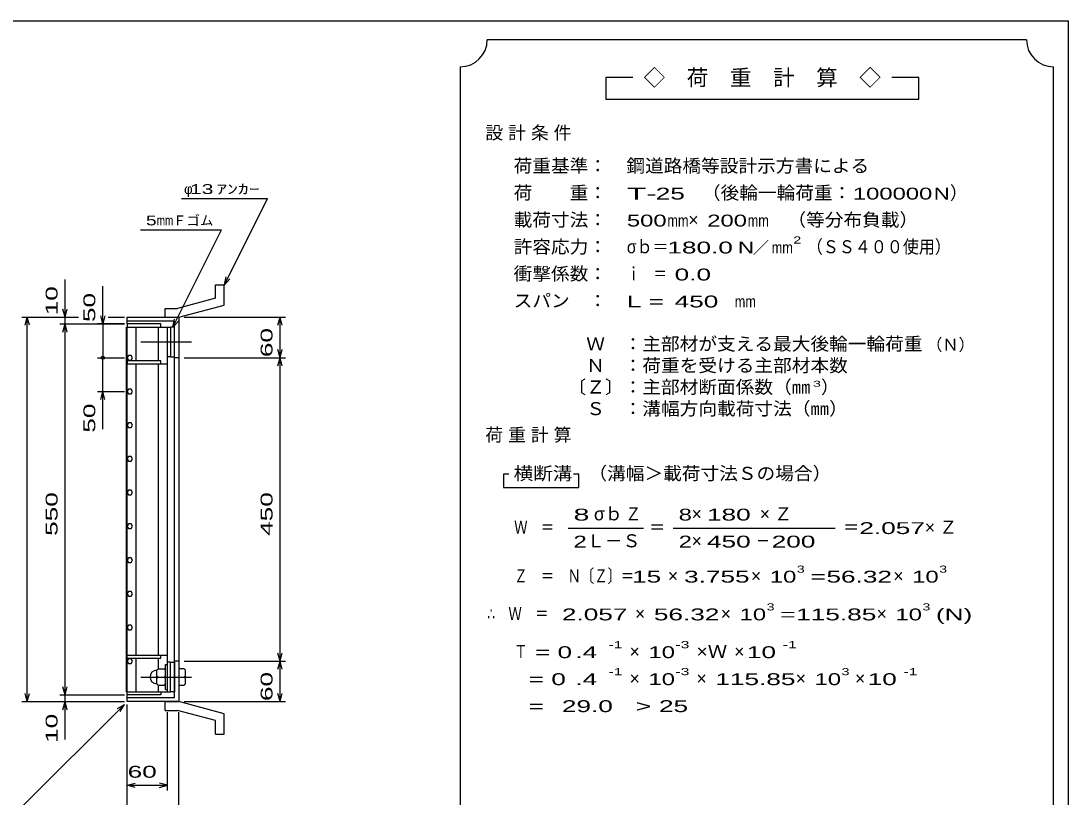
# Model space of a CAD drawing. Units: millimetres, scale not verified. Extents: x -1456 to 1385, y -1026 to 843.
# Drawn here: x -168 to 1385, y -308 to 843 of the extents above; entities that cross this region are included whole.
import ezdxf
from ezdxf.enums import TextEntityAlignment as Align

# ---------------------------------------------------------------- set-up
doc = ezdxf.new("R2010")
doc.units = ezdxf.units.MM
doc.header["$LTSCALE"] = 8
doc.linetypes.add('CHAIN', pattern=[18.5, 12, -1.5, 3.5, -1.5])
for name, color, linetype, lineweight in [('0_2', 150, 'Continuous', 25), ('16', 3, 'Continuous', 25), ('19', 6, 'Continuous', 25), ('22', 4, 'Continuous', 25), ('24', 2, 'Continuous', 25)]:
    doc.layers.add(name, color=color, linetype=linetype, lineweight=lineweight)
doc.styles.add('ベクトル', font='')
doc.styles.get('ベクトル').set_extended_font_data('ベクトル')

msp = doc.modelspace()

# ---------------------------------------------------------------- linework, layer by layer
at = {"layer": '0_2'}
for p, q in [((-1383.2, 842.8), (1384.8, 842.8)), ((1384.8, 842.8), (1384.8, -917.2))]:
    msp.add_line(p, q, dxfattribs=at)
at = {"layer": '16'}
for p, q in [((-11.7, -152), (-11.7, 389)), ((-11.7, 389), (-11, 389)), ((39, 393.5), (-11, 393.5)), ((-11, 393.5), (-11, 389)), ((-11, 389), (39, 389)), ((-11, -152), (-11, 389)), ((-11, 389), (49, 389)), ((2.5, 339), (2.5, 389)), ((35.5, 339), (35.5, 389)), ((39, 389), (39, 393.5)), ((49, -152), (49, 389)), ((49, 389), (53.5, 389)), ((53.5, 389), (53.5, 345)), ((59.5, 389), (53.5, 389)), ((59.5, 345), (59.5, 389)), ((-9.024, 346.95), (-11, 343.472)), ((-11, 343.472), (-8.976, 340.022)), ((-5.024, 346.978), (-9.024, 346.95)), ((-3, 343.5), (-5.024, 346.978)), ((-4.976, 340.05), (-3, 343.528)), ((53.5, 345), (49, 345)), ((53.5, 345), (59.5, 345)), ((-11, 339), (-11, 334.5)), ((39, 339), (-11, 339)), ((-11, 334.5), (49, 334.5)), ((-8.976, 340.022), (-4.976, 340.05)), ((2.5, -97.5), (2.5, 334.5)), ((35.5, -97.5), (35.5, 334.5)), ((39, 334.5), (39, 339)), ((-9.024, 296.95), (-11, 293.472)), ((-5.024, 296.978), (-9.024, 296.95)), ((-3, 293.5), (-5.024, 296.978)), ((-11, 293.472), (-8.976, 290.022)), ((-8.976, 290.022), (-4.976, 290.05)), ((-4.976, 290.05), (-3, 293.528)), ((-9.024, 246.95), (-11, 243.472)), ((-11, 243.472), (-8.976, 240.022)), ((-5.024, 246.978), (-9.024, 246.95)), ((-8.976, 240.022), (-4.976, 240.05)), ((-3, 243.5), (-5.024, 246.978)), ((-4.976, 240.05), (-3, 243.528)), ((-9.024, 196.95), (-11, 193.472)), ((-11, 193.472), (-8.976, 190.022)), ((-5.024, 196.978), (-9.024, 196.95)), ((-8.976, 190.022), (-4.976, 190.05)), ((-3, 193.5), (-5.024, 196.978)), ((-4.976, 190.05), (-3, 193.528)), ((-9.024, 146.95), (-11, 143.472)), ((-11, 143.472), (-8.976, 140.022)), ((-5.024, 146.978), (-9.024, 146.95)), ((-8.976, 140.022), (-4.976, 140.05)), ((-3, 143.5), (-5.024, 146.978)), ((-4.976, 140.05), (-3, 143.528)), ((-9.024, 96.95), (-11, 93.472)), ((-11, 93.472), (-8.976, 90.022)), ((-5.024, 96.978), (-9.024, 96.95)), ((-3, 93.5), (-5.024, 96.978)), ((-4.976, 90.05), (-3, 93.528)), ((-8.976, 90.022), (-4.976, 90.05)), ((-9.024, 46.95), (-11, 43.472)), ((-5.024, 46.978), (-9.024, 46.95)), ((-3, 43.5), (-5.024, 46.978)), ((-11, 43.472), (-8.976, 40.022)), ((-8.976, 40.022), (-4.976, 40.05)), ((-4.976, 40.05), (-3, 43.528)), ((-9.024, -3.05), (-11, -6.528)), ((-11, -6.528), (-8.976, -9.978)), ((-5.024, -3.022), (-9.024, -3.05)), ((-8.976, -9.978), (-4.976, -9.95)), ((-3, -6.5), (-5.024, -3.022)), ((-4.976, -9.95), (-3, -6.472)), ((-9.024, -53.05), (-11, -56.528)), ((-11, -56.528), (-8.976, -59.978)), ((-5.024, -53.022), (-9.024, -53.05)), ((-8.976, -59.978), (-4.976, -59.95)), ((-3, -56.5), (-5.024, -53.022)), ((-4.976, -59.95), (-3, -56.472)), ((-11, -102), (-11, -97.5)), ((-11, -97.5), (49, -97.5)), ((-11, -102), (39, -102)), ((-9.024, -103.05), (-11, -106.528)), ((-11, -106.528), (-8.976, -109.978)), ((-5.024, -103.022), (-9.024, -103.05)), ((-3, -106.5), (-5.024, -103.022)), ((-4.976, -109.95), (-3, -106.472)), ((2.5, -152), (2.5, -102)), ((35.5, -117), (35.5, -102)), ((39, -102), (39, -97.5)), ((53.5, -108), (49, -108)), ((53.5, -152), (53.5, -108)), ((53.5, -108), (59.5, -108)), ((59.5, -108), (59.5, -152)), ((-8.976, -109.978), (-4.976, -109.95)), ((33, -120), (35, -118)), ((33, -140), (33, -120)), ((35, -118), (44, -118)), ((46, -120), (44, -118)), ((46, -148.5), (46, -111.5)), ((46, -111.5), (49, -111.5)), ((49, -148.5), (49, -111.5)), ((35, -130), (33, -128)), ((35, -130), (33, -132)), ((35, -130), (44, -130)), ((44, -130), (46, -128)), ((46, -132), (44, -130)), ((-11.7, -152), (-11, -152)), ((-11, -152), (39, -152)), ((-11, -156.5), (-11, -152)), ((-11, -152), (49, -152)), ((33, -140), (35, -142)), ((35, -142), (44, -142)), ((35.5, -152), (35.5, -143)), ((39, -152), (39, -156.5)), ((44, -142), (46, -140)), ((46, -148.5), (49, -148.5)), ((49, -152), (53.5, -152)), ((59.5, -152), (53.5, -152)), ((39, -156.5), (-11, -156.5))]:
    msp.add_line(p, q, dxfattribs=at)
at = {"layer": '16', "linetype": 'CHAIN'}
for p, q in [((9.4, 367), (84.4, 367)), ((9.4, -130), (84.4, -130))]:
    msp.add_line(p, q, dxfattribs=at)
at = {"layer": '16'}
msp.add_arc((33, -130), 10, 90, 270, dxfattribs=at)
at = {"layer": '19'}
for p, q in [((120.11, 451.62), (133.11, 451.62)), ((120.11, 431.6), (120.11, 451.62)), ((133.11, 421.62), (133.11, 451.62)), ((120.11, 431.6), (63.78, 416.51)), ((65.5, 403.5), (133.11, 421.62)), ((45.49, 416.51), (63.78, 416.51)), ((45.49, 403.51), (45.49, 416.51)), ((-11, 393.5), (-11, 403.5)), ((-11, 403.5), (65.5, 403.5)), ((59.5, 397.5), (-11, 397.5)), ((45.5, 403.5), (65.5, 403.5)), ((59.5, -160.5), (59.5, 397.5)), ((65.5, 403.5), (65.5, -166.5)), ((65.5, 343.5), (59.5, 343.5)), ((65.5, -106.5), (59.5, -106.5)), ((73.5, -118), (65.5, -118)), ((65.5, -118), (65.5, -142)), ((75.5, -120), (73.5, -118)), ((75.5, -140), (75.5, -120)), ((65.5, -130), (73.5, -130)), ((75.5, -128), (73.5, -130)), ((73.5, -130), (75.5, -132)), ((65.5, -142), (73.5, -142)), ((73.5, -142), (75.5, -140)), ((-11, -166.5), (-11, -156.5)), ((-11, -160.5), (59.5, -160.5)), ((65.5, -166.5), (-11, -166.5)), ((45.49, -179.51), (45.49, -166.51)), ((45.5, -166.5), (65.5, -166.5)), ((133.11, -184.62), (65.5, -166.5)), ((45.49, -179.51), (63.78, -179.51)), ((120.11, -194.6), (63.78, -179.51)), ((133.11, -214.62), (133.11, -184.62)), ((120.11, -214.62), (120.11, -194.6)), ((120.11, -214.62), (133.11, -214.62))]:
    msp.add_line(p, q, dxfattribs=at)
at = {"layer": '22'}
for p, q in [((69.5, 579.5), (197.5, 579.5)), ((133.5, 451.5), (197.5, 579.5)), ((9, 533), (129, 533)), ((57, 389), (129, 533)), ((-103, 403.5), (-103, 459.5)), ((133.5, 451.5), (135.9, 463.18)), ((133.5, 451.5), (141.5, 460.3)), ((-47, 393.5), (-47, 449.5)), ((-103, 403.5), (-106.2, 415.5)), ((-103, 403.5), (-99.8, 415.5)), ((-47, 393.5), (-50.2, 405.5)), ((-43.8, 405.5), (-47, 393.5)), ((-167, 403.5), (-83, 403.5)), ((-162.2, 391.5), (-159, 403.5)), ((-155.8, 391.5), (-159, 403.5)), ((-159, -166.5), (-159, 403.5)), ((-111, 403.5), (-83, 403.5)), ((-111, 393.5), (-15, 393.5)), ((-106.2, 381.5), (-103, 393.5)), ((-103, 393.5), (-103, 403.5)), ((-99.8, 381.5), (-103, 393.5)), ((-103, -156.5), (-103, 393.5)), ((-15, 393.5), (-55, 393.5)), ((-47, 393.5), (-47, 343.5)), ((-39, 403.5), (-15, 403.5)), ((-39, 403.5), (-15, 403.5)), ((57, 389), (59.4, 400.68)), ((57, 389), (65, 397.8)), ((73.5, 403.5), (223.9, 403.5)), ((212.7, 391.5), (215.9, 403.5)), ((219.1, 391.5), (215.9, 403.5)), ((215.9, 343.5), (215.9, 403.5)), ((-55, 343.5), (-15, 343.5)), ((-47, 293.5), (-47, 343.5)), ((73.5, 343.5), (223.9, 343.5)), ((215.9, 343.5), (212.7, 355.5)), ((212.7, 331.5), (215.9, 343.5)), ((215.9, 343.5), (219.1, 355.5)), ((219.1, 331.5), (215.9, 343.5)), ((215.9, -106.5), (215.9, 343.5)), ((-55, 293.5), (-15, 293.5)), ((-50.2, 281.5), (-47, 293.5)), ((-43.8, 281.5), (-47, 293.5)), ((-47, 237.5), (-47, 293.5)), ((73.5, -106.5), (223.9, -106.5)), ((215.9, -106.5), (212.7, -94.5)), ((212.7, -118.5), (215.9, -106.5)), ((215.9, -106.5), (219.1, -94.5)), ((219.1, -118.5), (215.9, -106.5)), ((215.9, -166.5), (215.9, -106.5)), ((-159, -166.5), (-162.2, -154.5)), ((-159, -166.5), (-155.8, -154.5)), ((-103, -156.5), (-106.2, -144.5)), ((-103, -156.5), (-99.8, -144.5)), ((215.9, -166.5), (212.7, -154.5)), ((215.9, -166.5), (219.1, -154.5)), ((-167, -166.5), (-15, -166.5)), ((-167, -322.5), (-15, -170.5)), ((-111, -156.5), (-15, -156.5)), ((-111, -166.5), (-15, -166.5)), ((-106.2, -178.5), (-103, -166.5)), ((-103, -166.5), (-103, -156.5)), ((-99.8, -178.5), (-103, -166.5)), ((-103, -222.5), (-103, -166.5)), ((-25.4, -176.9), (-15, -170.5)), ((-21.4, -180.9), (-15, -170.5)), ((-11, -298.5), (-11, -170.5)), ((-11, -354.5), (-11, -170.5)), ((73.5, -166.5), (223.9, -166.5)), ((49, -298.5), (49, -181.904)), ((65.5, -354.5), (65.5, -181.904)), ((-11, -290.5), (1, -287.3)), ((1, -293.7), (-11, -290.5)), ((-11, -290.5), (49, -290.5)), ((49, -290.5), (37, -287.3)), ((37, -293.7), (49, -290.5))]:
    msp.add_line(p, q, dxfattribs=at)
msp.add_circle((-47, 343.5), 2.4, dxfattribs=at)
at = {"layer": '24', "color": 4}
for p, q in [((1323.2, 814.8), (523.2, 814.8)), ((483.2, 774.8), (483.2, -465.2)), ((1363.2, -465.2), (1363.2, 774.8)), ((739.2, 758.8), (699.2, 758.8)), ((699.2, 758.8), (699.2, 726.8)), ((1163.2, 758.8), (1123.2, 758.8)), ((1163.2, 726.8), (1163.2, 758.8)), ((699.2, 726.8), (1163.2, 726.8)), ((555.2, 170.8), (547.2, 170.8)), ((547.2, 170.8), (547.2, 150.8)), ((659.2, 170.8), (651.2, 170.8)), ((659.2, 150.8), (659.2, 170.8)), ((547.2, 150.8), (659.2, 150.8)), ((643.2, 90.8), (755.2, 90.8)), ((799.2, 90.8), (1039.2, 90.8))]:
    msp.add_line(p, q, dxfattribs=at)
for centre, start, end in [((483.2, 814.8), 270, 0), ((1363.2, 814.8), 180, 270)]:
    msp.add_arc(centre, 40, start, end, dxfattribs=at)

# ---------------------------------------------------------------- texts
at = {"layer": '22', "color": 2, "style": 'ベクトル'}
for s, p in [('φ', (73.5, 593.5)), ('Ｆゴム', (57, 547))]:
    msp.add_text(s, height=14.66, dxfattribs=at).set_placement(p, align=Align.MIDDLE_LEFT)
for s, height, width, p in [(' 13 ', 14.66, 1.6, (73.5, 593.5)), ('ｱﾝｶｰ', 14.66, 1.6, (121.5, 593.5)), ('5', 14.66, 1.45, (17, 547)), ('mm', 14.66, 0.75, (33, 547)), (' 60 ', 17.6, 1.65, (-21, -270.5))]:
    msp.add_text(s, height=height, dxfattribs=dict(at, width=width)).set_placement(p, align=Align.MIDDLE_LEFT)
at = {"layer": '22', "color": 2, "style": 'ベクトル', "width": 1.65}
for s, p in [(' 10 ', (-123, 395.5)), (' 50 ', (-67, 385.5)), (' 60 ', (195.9, 333.5)), (' 50 ', (-67, 221.5)), (' 550 ', (-123, 68.5)), (' 450 ', (195.9, 68.5)), (' 60 ', (195.9, -176.5)), (' 10 ', (-123, -238.5))]:
    msp.add_text(s, height=17.6, rotation=90, dxfattribs=at).set_placement(p, align=Align.MIDDLE_LEFT)
at = {"layer": '24', "style": 'ベクトル'}
for s, height, p in [('◇\u3000荷\u3000重\u3000計\u3000算\u3000◇', 23.46, (755.2, 758.8)), ('）', 19.35, (1209.6, 588)), ('×', 19.35, (821.6, 548)), ('／', 17.6, (917.2, 506.8)), ('（Ｎ）', 17.6, (1174.4, 362.8)), ('）', 19.35, (1018.4, 300)), ('σｂ', 19.35, (681.6, 112)), ('×', 19.35, (826.4, 112)), ('Ｌ－Ｓ', 19.35, (671.2, 72)), ('×', 19.35, (826.4, 72)), ('×', 19.35, (791.2, 20)), ('×', 19.35, (914.4, 20)), ('×', 19.35, (1125.6, 20)), ('×', 19.35, (742.4, -36)), ('×', 19.35, (869.6, -36)), ('×', 19.35, (1100.8, -36)), ('×', 19.35, (734.4, -92)), ('×', 19.35, (889.6, -92)), ('×', 19.35, (734.4, -132)), ('×', 19.35, (833.6, -132)), ('×', 19.35, (980.8, -132)), ('×', 19.35, (1068.8, -132))]:
    msp.add_text(s, height=height, dxfattribs=at).set_placement(p, align=Align.MIDDLE_LEFT)
for s, height, width, p in [('荷重基準：\u3000', 19.35, 1.05, (562.4, 628)), ('鋼道路橋等設計示方書による', 19.35, 1.05, (729.6, 628)), ('荷\u3000\u3000重：\u3000', 19.35, 1.05, (562.4, 588)), ('T-', 17.6, 2, (730.4, 586.8)), (' 25 ', 17.6, 1.65, (762.4, 586.8)), ('（後輪一輪荷重：', 19.35, 1.05, (841.6, 588)), ('100000', 17.6, 1.5, (1065.6, 586.8)), ('N', 17.6, 1.4, (1185.6, 586.8)), ('載荷寸法：\u3000', 19.35, 1.05, (562.4, 548)), ('\u3000（等分布負載）', 19.35, 1.05, (940.8, 548)), ('500', 17.6, 1.5, (730.4, 546.8)), ('mm', 17.6, 0.8, (790.4, 546.8)), ('200', 17.6, 1.5, (849.6, 546.8)), ('mm', 17.6, 0.8, (909.6, 546.8)), ('許容応力：\u3000', 19.35, 1.05, (562.4, 508)), ('σｂ＝', 19.35, 0.9, (730.4, 508)), ('180.0', 17.6, 1.65, (790.4, 506.8)), ('N', 17.6, 1.4, (895.2, 506.8)), ('2', 10.56, 1.5, (977.2, 518)), ('（ＳＳ４００使用）', 19.35, 0.9, (997.2, 508)), ('mm', 17.6, 0.8, (945.2, 506.8)), ('衝撃係数：\u3000', 19.35, 1.05, (562.4, 468)), ('ｉ\u3000＝', 19.35, 0.75, (730.4, 468)), (' 0.0', 17.6, 1.65, (790.4, 466.8)), ('スパン\u3000：\u3000', 19.35, 1.05, (562.4, 428)), ('L =', 17.6, 1.65, (730.4, 426.8)), (' 450 ', 17.6, 1.65, (790.4, 426.8)), ('mm', 17.6, 0.8, (890.4, 426.8)), ('\u3000Ｗ\u3000：主部材が支える最大後輪一輪荷重', 19.35, 1.05, (642.4, 364)), ('\u3000Ｎ\u3000：荷重を受ける主部材本数', 19.35, 1.05, (642.4, 332)), ('〔Ｚ〕：主部材断面係数（㎜', 19.35, 1.05, (642.4, 300)), ('3', 8.798, 1.8, (1006.4, 304.8)), ('\u3000Ｓ\u3000：溝幅方向載荷寸法（㎜）', 19.35, 1.05, (642.4, 268)), ('横断溝', 19.35, 1.1, (562.4, 172)), ('\u3000（溝幅＞載荷寸法Ｓの場合）', 19.35, 1.05, (645.6, 172)), ('8', 17.6, 1.8, (651.2, 110.8)), ('Ｚ', 19.35, 0.9, (728, 112)), ('8', 17.6, 1.5, (807.2, 110.8)), (' 180 ', 17.6, 1.65, (838.4, 110.8)), ('Ｗ\u3000＝', 19.35, 0.75, (563.2, 92)), ('＝', 19.35, 0.9, (763.2, 92)), ('＝', 19.35, 0.9, (1051.2, 92)), ('2.057', 17.6, 1.65, (1075.2, 90.8)), ('2', 17.6, 1.5, (651.2, 70.8)), ('2', 17.6, 1.5, (807.2, 70.8)), (' 450 ', 17.6, 1.65, (838.4, 70.8)), (' 200 ', 17.6, 1.65, (934.4, 70.8)), ('－', 19.35, 0.75, (922.4, 72)), ('Ｚ\u3000＝\u3000Ｎ〔Ｚ〕＝', 19.35, 0.75, (563.2, 20)), ('3', 10.56, 1.5, (982.4, 30)), ('3', 10.56, 1.5, (1193.6, 30)), (' 15 ', 17.6, 1.65, (727.2, 18.8)), ('3.755', 17.6, 1.65, (815.2, 18.8)), ('10', 17.6, 1.5, (942.4, 18.8)), ('=', 17.6, 1.7, (1002.4, 18.8)), ('56.32', 17.6, 1.65, (1026.4, 18.8)), ('10', 17.6, 1.5, (1153.6, 18.8)), ('∴\u3000Ｗ\u3000＝', 19.35, 0.75, (523.2, -36)), (' 2.057', 17.6, 1.65, (623.2, -37.2)), ('56.32', 17.6, 1.65, (770.4, -37.2)), ('10', 17.6, 1.5, (897.6, -37.2)), ('3', 10.56, 1.5, (937.6, -26)), ('115.85', 17.6, 1.65, (981.6, -37.2)), ('10', 17.6, 1.5, (1128.8, -37.2)), ('3', 10.56, 1.5, (1168.8, -26)), ('(N)', 17.6, 1.65, (1188.8, -37.2)), ('=', 17.6, 1.7, (957.6, -37.2)), ('-1', 10.56, 1.65, (703.2, -82)), ('-3', 10.56, 1.65, (802.4, -82)), ('-1', 10.56, 1.65, (961.6, -82)), ('Ｔ', 19.35, 0.75, (563.2, -92)), (' = 0', 17.6, 1.65, (583.2, -93.2)), (' .4 ', 17.6, 1.65, (643.2, -93.2)), ('10', 17.6, 1.5, (762.4, -93.2)), ('×Ｗ', 19.35, 1.1, (833.6, -92)), (' 10 ', 17.6, 1.65, (897.6, -93.2)), ('  = 0', 17.6, 1.65, (563.2, -133.2)), ('-1', 10.56, 1.65, (703.2, -122)), ('10', 17.6, 1.5, (762.4, -133.2)), ('-3', 10.56, 1.65, (802.4, -122)), ('115.85', 17.6, 1.65, (861.6, -133.2)), ('10', 17.6, 1.5, (1008.8, -133.2)), ('3', 10.56, 1.5, (1048.8, -122)), (' 10 ', 17.6, 1.65, (1076.8, -133.2)), ('-1', 10.56, 1.65, (1140.8, -122)), (' .4 ', 17.6, 1.65, (643.2, -133.2)), ('  =', 17.6, 1.65, (563.2, -173.2)), (' 29.0', 17.6, 1.65, (623.2, -173.2)), ('>', 17.6, 1.7, (743.2, -173.2)), (' 25 ', 17.6, 1.65, (767.2, -173.2))]:
    msp.add_text(s, height=height, dxfattribs=dict(at, width=width)).set_placement(p, align=Align.MIDDLE_LEFT)
at = {"layer": '24', "char_height": 19.35, "attachment_point": 4, "style": 'ベクトル'}
for s, insert in [('\\T1.28;設計条件', (520.4, 676)), ('\\T1.28;荷重計算', (520.4, 228)), ('\\T1.42;×Ｚ', (927.6, 112)), ('\\T1.42;×Ｚ', (1172.4, 92))]:
    msp.add_mtext(s, dxfattribs=dict(at, insert=insert))

doc.saveas('drawing.dxf')
